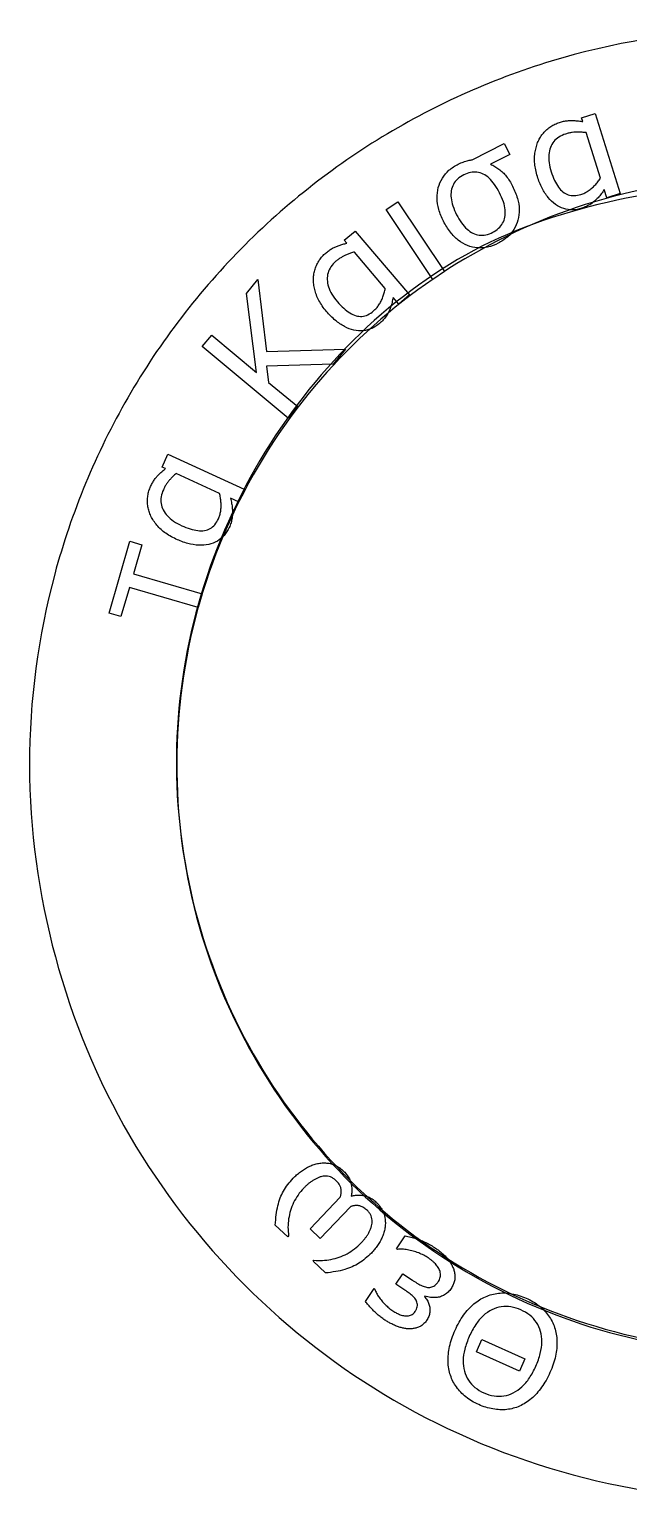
# Model space of a CAD drawing. Header units: millimetres. Extents: x 90.3 to 150.3, y 170.7 to 230.7.
# Drawn here: x 90.3 to 114.7, y 170.7 to 230.7 of the extents above; entities that cross this region are included whole.
import ezdxf

# ---------------------------------------------------------------- set-up
doc = ezdxf.new("R2010")
doc.units = ezdxf.units.MM
doc.layers.add('Layer_1', color=7, linetype='CONTINUOUS')

msp = doc.modelspace()

# ---------------------------------------------------------------- linework, layer by layer
at = {"layer": 'Layer_1', "color": 7}
for points in [[(112.86795, 226.890741), (112.81995, 227.042635), (113.36911, 227.216172), (114.40018, 223.953351)], [(113.59717, 224.583102), (113.0101, 226.44089)], [(108.35437, 225.335126), (109.66542, 226.000975), (109.89431, 225.550301), (109.10768, 225.150792)], [(114.40018, 223.953351), (113.85102, 223.779814), (113.74302, 224.121576)], [(103.2487, 221.931278), (103.14541, 222.052548), (103.58384, 222.425996), (105.80268, 219.821036)], [(104.81798, 220.088916), (103.55461, 221.572134)], [(105.80268, 219.821036), (105.36424, 219.447588), (105.13183, 219.720444)], [(95.858025, 212.736797), (95.713183, 212.803107), (95.952911, 213.326767), (99.06423, 211.902423)], [(98.05851, 211.729429), (96.286981, 212.540424)], [(99.06423, 211.902423), (98.824502, 211.378763), (98.498607, 211.527955)], [(101.05842, 183.79364), (101.05838, 183.79402)], [(103.39469, 182.6338), (102.15896, 181.34011), (101.74693, 181.73368), (102.98266, 183.02737)], [(103.42988, 183.08313), (103.44318, 183.07043)], [(100.87181, 181.44282), (100.83581, 181.40512), (100.33074, 181.88756)], [(105.30828, 180.89446), (105.27518, 180.91656), (105.62574, 181.44114)], [(102.37751, 179.93242), (101.87244, 180.41487), (101.90844, 180.45247)], [(105.52988, 179.29092), (105.24716, 179.47985), (105.52972, 179.90266), (105.93215, 179.63372)], [(104.00589, 178.76919), (104.35823, 179.29642), (104.39133, 179.27432)], [(106.4293, 178.98817), (106.4174, 178.97037)], [(108.23844, 177.34158), (108.23844, 177.34199)]]:
    msp.add_lwpolyline(points, dxfattribs=at)
for points in [[(113.59722, 224.583093)], [(109.47942, 223.985865)], [(110.00931, 224.254972)], [(107.23135, 220.776958), (106.75222, 220.457396), (104.85355, 223.304165), (105.33268, 223.623726)], [(103.19437, 217.607611), (102.69125, 217.002041), (99.97596, 216.912111), (100.05852, 216.254068), (101.24846, 215.26545), (100.86084, 214.798902), (97.352305, 217.713857), (97.739921, 218.180404), (99.570768, 216.659303), (99.155309, 219.884011), (99.625147, 220.449523), (99.972715, 217.512221)], [(104.81798, 220.088916)], [(98.058502, 211.729429)], [(94.889062, 209.632079), (94.543449, 208.443691), (97.343809, 207.629276), (97.18298, 207.076263), (94.382619, 207.890678), (94.037006, 206.70229), (93.551649, 206.843444), (94.403705, 209.773233)], [(108.75838, 177.21426), (110.51283, 176.43243), (110.28963, 175.93156), (108.53517, 176.71339)], [(107.47234, 175.75828)]]:
    msp.add_lwpolyline(points, close=True, dxfattribs=at)
for points, knots in [([(150.3086, 200.650652), (149.484047, 195.362126), (147.859398, 184.94193), (135.915997, 173.470518), (120.335817, 169.21864), (104.593948, 173.473937), (93.126017, 184.92855), (89.60462, 198.050841), (91.001079, 208.50122), (94.029281, 215.823045), (98.850487, 222.108675), (105.137087, 226.929445), (112.454622, 229.960343), (120.308469, 230.997237), (128.1631, 229.960359), (135.478291, 226.929378), (141.77354, 222.108924), (146.562536, 215.822113), (149.710293, 208.504675), (150.108613, 203.275901), (150.3086, 200.650652)], [0, 0, 0, 0, 15.685771, 30.906308, 46.592079, 62.277851, 77.498388, 93.184161, 101.037408, 108.825666, 116.678913, 124.53216, 132.320418, 140.173665, 148.026912, 155.81517, 163.668416, 171.521663, 179.309921, 187.163167, 187.163167, 187.163167, 187.163167]), ([(113.74302, 224.121576), (113.704158, 224.06179), (113.627961, 223.944569), (113.49561, 223.786094), (113.35347, 223.644586), (113.195713, 223.523577), (113.019635, 223.426348), (112.774014, 223.331318), (112.457889, 223.271676), (112.081208, 223.326163), (111.737165, 223.50416), (111.436587, 223.792383), (111.191276, 224.18482), (111.038413, 224.57459), (110.946216, 224.916078), (110.906244, 225.176374), (110.898813, 225.424706), (110.923569, 225.658971), (110.972032, 225.878633), (111.045194, 226.080918), (111.142971, 226.263777), (111.262094, 226.427139), (111.402583, 226.570394), (111.560896, 226.691369), (111.733091, 226.789554), (111.909516, 226.85798), (112.080547, 226.903672), (112.239908, 226.931462), (112.393855, 226.939406), (112.546878, 226.932122), (112.705176, 226.917134), (112.812688, 226.899701), (112.86795, 226.890741)], [0, 0, 0, 0, 0.213755, 0.419108, 0.618067, 0.814453, 1.013516, 1.219191, 1.60333, 1.964128, 2.33963, 2.746679, 3.198778, 3.717346, 3.997131, 4.258689, 4.505509, 4.740289, 4.963593, 5.178869, 5.383464, 5.583619, 5.783405, 5.983246, 6.179517, 6.376047, 6.549122, 6.709996, 6.860414, 7.010502, 7.169257, 7.337164, 7.337164, 7.337164, 7.337164]), ([(113.0101, 226.44089), (112.956222, 226.44644), (112.853391, 226.457032), (112.705618, 226.463142), (112.568903, 226.459956), (112.436849, 226.448392), (112.30394, 226.422872), (112.118225, 226.372448), (111.896, 226.276124), (111.678283, 226.085281), (111.537062, 225.834603), (111.472902, 225.53614), (111.48859, 225.196854), (111.576418, 224.843486), (111.70266, 224.507368), (111.86076, 224.226421), (112.045494, 224.016246), (112.27053, 223.887892), (112.530829, 223.857161), (112.759459, 223.903729), (112.950333, 223.979151), (113.098416, 224.064431), (113.238921, 224.171592), (113.368662, 224.29755), (113.490682, 224.433975), (113.561626, 224.533273), (113.59722, 224.583093)], [0, 0, 0, 0, 0.162465, 0.310078, 0.443331, 0.572512, 0.707277, 0.848649, 1.149837, 1.425008, 1.701557, 1.998118, 2.329145, 2.711553, 3.086347, 3.403449, 3.674166, 3.91613, 4.162334, 4.44296, 4.60746, 4.776704, 4.953808, 5.136174, 5.318477, 5.502037, 5.502037, 5.502037, 5.502037]), ([(110.00931, 224.254975), (110.082978, 224.092765), (110.221206, 223.788397), (110.300568, 223.31141), (110.249197, 222.872199), (110.08126, 222.482263), (109.798954, 222.157569), (109.425588, 221.917376), (109.00908, 221.756826), (108.571827, 221.719899), (108.155193, 221.821825), (107.773908, 222.045608), (107.443336, 222.388529), (107.180684, 222.819573), (106.987725, 223.286699), (106.907484, 223.759), (106.95824, 224.2005), (107.124302, 224.596959), (107.409974, 224.927682), (107.688546, 225.108593), (107.892863, 225.204519), (107.996524, 225.244634), (108.099857, 225.276039), (108.196446, 225.300779), (108.280248, 225.321138), (108.331426, 225.330796), (108.35437, 225.335126)], [0, 0, 0, 0, 0.532818, 0.999767, 1.430537, 1.842297, 2.25437, 2.701651, 3.161936, 3.581233, 3.99684, 4.428206, 4.890327, 5.41085, 5.934519, 6.398555, 6.831873, 7.250343, 7.668698, 8.123236, 8.234945, 8.3458, 8.45632, 8.558735, 8.644922, 8.714958, 8.714958, 8.714958, 8.714958]), ([(109.10768, 225.150792), (109.167058, 225.12327), (109.286813, 225.067761), (109.453245, 224.954804), (109.611364, 224.820476), (109.758216, 224.658928), (109.893687, 224.469379), (109.969815, 224.32821), (110.00931, 224.254972)], [0, 0, 0, 0, 0.196061, 0.395422, 0.601115, 0.817315, 1.048672, 1.298101, 1.298101, 1.298101, 1.298101]), ([(143.73969, 195.45609), (142.179975, 191.46835), (139.106805, 183.611144), (127.792147, 176.719343), (114.88777, 176.097111), (103.327642, 182.142993), (96.361368, 193.087582), (95.758988, 206.093165), (101.801322, 217.625656), (112.740297, 224.600756), (125.77244, 225.194665), (137.204817, 219.177097), (144.546777, 208.149209), (144.011405, 199.729378), (143.73969, 195.45609)], [0, 0, 0, 0, 12.548607, 24.725028, 37.273635, 49.822246, 61.99867, 74.547281, 87.095899, 99.272329, 111.820947, 124.369564, 136.545994, 149.094611, 149.094611, 149.094611, 149.094611]), ([(121.34184, 224.716832), (125.539838, 223.873275), (133.811324, 222.211181), (142.56319, 212.265168), (145.416789, 199.664891), (141.470157, 187.230533), (131.901527, 178.469585), (119.198135, 175.617951), (106.791614, 179.565897), (98.022952, 189.127467), (95.175057, 201.858487), (99.115987, 214.162118), (108.701413, 223.307513), (117.086292, 224.242368), (121.34184, 224.716832)], [0, 0, 0, 0, 12.548605, 24.725023, 37.273628, 49.822236, 61.998656, 74.547263, 87.095877, 99.272303, 111.820917, 124.369532, 136.545959, 149.094574, 149.094574, 149.094574, 149.094574]), ([(109.47942, 223.985861), (109.414589, 224.10391), (109.295213, 224.321275), (109.069742, 224.585736), (108.823653, 224.761207), (108.557032, 224.842563), (108.278323, 224.827675), (108.007355, 224.724103), (107.761669, 224.564445), (107.57959, 224.339809), (107.491523, 224.067785), (107.489896, 223.763543), (107.568183, 223.430957), (107.717098, 223.088651), (107.905843, 222.766113), (108.129216, 222.505454), (108.377127, 222.330273), (108.647661, 222.248184), (108.931045, 222.263045), (109.200464, 222.365204), (109.440652, 222.521588), (109.616334, 222.737882), (109.710522, 223.001541), (109.716972, 223.304685), (109.639612, 223.642264), (109.535676, 223.865201), (109.47942, 223.985865)], [0, 0, 0, 0, 0.403296, 0.742597, 1.033537, 1.298143, 1.562745, 1.855028, 2.159345, 2.432571, 2.7048, 3.000231, 3.334588, 3.722606, 4.11642, 4.452023, 4.744978, 5.014891, 5.284057, 5.580477, 5.870056, 6.134658, 6.401246, 6.694429, 7.032265, 7.430855, 7.430855, 7.430855, 7.430855]), ([(105.13183, 219.720444), (105.119287, 219.650251), (105.094694, 219.512622), (105.034398, 219.315146), (104.958451, 219.129509), (104.860181, 218.956668), (104.735776, 218.798616), (104.54645, 218.61554), (104.278403, 218.437652), (103.910187, 218.341354), (103.524005, 218.37154), (103.134999, 218.520175), (102.756376, 218.786314), (102.463959, 219.085946), (102.246217, 219.364698), (102.108161, 219.588958), (102.00474, 219.814851), (101.936431, 220.040301), (101.89567, 220.261515), (101.884313, 220.47634), (101.903562, 220.682815), (101.949762, 220.879609), (102.023231, 221.066305), (102.122092, 221.239278), (102.242531, 221.39671), (102.378459, 221.528361), (102.518254, 221.636973), (102.654263, 221.724552), (102.793004, 221.791736), (102.93681, 221.844542), (103.088475, 221.892295), (103.194303, 221.918043), (103.2487, 221.931278)], [0, 0, 0, 0, 0.213751, 0.419104, 0.618072, 0.814456, 1.013519, 1.219195, 1.603338, 1.964135, 2.339633, 2.746681, 3.198782, 3.717351, 3.997134, 4.258692, 4.505511, 4.740292, 4.963596, 5.178871, 5.383484, 5.583638, 5.783359, 5.983204, 6.179476, 6.376006, 6.54908, 6.709955, 6.860375, 7.010459, 7.169212, 7.33712, 7.33712, 7.33712, 7.33712]), ([(103.55461, 221.572134), (103.502814, 221.556293), (103.403957, 221.526059), (103.265442, 221.474217), (103.140723, 221.418122), (103.023577, 221.356083), (102.911057, 221.280887), (102.759548, 221.162241), (102.592294, 220.98706), (102.465932, 220.726573), (102.433322, 220.440705), (102.490291, 220.140786), (102.636676, 219.834308), (102.854978, 219.542889), (103.10201, 219.282339), (103.356926, 219.084995), (103.608855, 218.963211), (103.866093, 218.93248), (104.117853, 219.005402), (104.310375, 219.13722), (104.456893, 219.280936), (104.560151, 219.417092), (104.647916, 219.570462), (104.718461, 219.736962), (104.777821, 219.910103), (104.804563, 220.029175), (104.81798, 220.088916)], [0, 0, 0, 0, 0.162468, 0.310082, 0.443333, 0.572517, 0.707281, 0.848645, 1.149835, 1.425006, 1.701554, 1.998118, 2.329145, 2.711542, 3.086336, 3.403438, 3.674155, 3.916117, 4.162323, 4.442954, 4.607451, 4.776693, 4.953798, 5.136166, 5.31847, 5.502032, 5.502032, 5.502032, 5.502032]), ([(98.498607, 211.527955), (98.51687, 211.459027), (98.552678, 211.323881), (98.581405, 211.119416), (98.590987, 210.919074), (98.574877, 210.720905), (98.528853, 210.525104), (98.434553, 210.279201), (98.266696, 210.004762), (97.973585, 209.761982), (97.610778, 209.626267), (97.195391, 209.596732), (96.739798, 209.678094), (96.348202, 209.826218), (96.033114, 209.986949), (95.813271, 210.131935), (95.624132, 210.293026), (95.467019, 210.468547), (95.336637, 210.651851), (95.235706, 210.841811), (95.165706, 211.036998), (95.124476, 211.234931), (95.112495, 211.435219), (95.128979, 211.633778), (95.171692, 211.827346), (95.239323, 212.004079), (95.320178, 212.161567), (95.406484, 212.298387), (95.503877, 212.417875), (95.611933, 212.526468), (95.729248, 212.6338), (95.814305, 212.701829), (95.858025, 212.736797)], [0, 0, 0, 0, 0.213755, 0.419108, 0.618068, 0.814453, 1.013515, 1.219191, 1.60333, 1.964127, 2.339627, 2.746674, 3.198775, 3.717345, 3.997129, 4.258687, 4.505506, 4.740287, 4.96359, 5.178864, 5.383462, 5.583616, 5.7834, 5.983242, 6.179513, 6.376048, 6.549124, 6.709999, 6.860416, 7.010503, 7.169257, 7.337165, 7.337165, 7.337165, 7.337165]), ([(96.286981, 212.540424), (96.246719, 212.504193), (96.169875, 212.435042), (96.066207, 212.329557), (95.976842, 212.226041), (95.896852, 212.120335), (95.826611, 212.004659), (95.739374, 211.833131), (95.661738, 211.603708), (95.657189, 211.314226), (95.748341, 211.041326), (95.92662, 210.793511), (96.188735, 210.577514), (96.509684, 210.405545), (96.843634, 210.273678), (97.158041, 210.202437), (97.437834, 210.198429), (97.683989, 210.279199), (97.881408, 210.451614), (98.000257, 210.652399), (98.072381, 210.844543), (98.108486, 211.011567), (98.123273, 211.187653), (98.116921, 211.368369), (98.097614, 211.550383), (98.071569, 211.66961), (98.058502, 211.729429)], [0, 0, 0, 0, 0.162467, 0.310082, 0.443335, 0.572518, 0.707282, 0.848645, 1.149836, 1.425007, 1.701553, 1.998115, 2.329142, 2.711544, 3.086338, 3.40344, 3.674157, 3.916121, 4.162327, 4.442956, 4.607451, 4.776693, 4.953797, 5.136165, 5.31847, 5.502033, 5.502033, 5.502033, 5.502033]), ([(101.05838, 183.79402), (101.104796, 183.84032), (101.198106, 183.933397), (101.353247, 184.058635), (101.517128, 184.172137), (101.687364, 184.270963), (101.863964, 184.345581), (102.04714, 184.39785), (102.235023, 184.42385), (102.424227, 184.421573), (102.609255, 184.391575), (102.790304, 184.325042), (102.965256, 184.217911), (103.123647, 184.085932), (103.258357, 183.935931), (103.356023, 183.771915), (103.420808, 183.594799), (103.453677, 183.415816), (103.461897, 183.24325), (103.440325, 183.135367), (103.42988, 183.08313)], [0, 0, 0, 0, 0.196567, 0.395165, 0.597101, 0.794281, 0.984546, 1.170709, 1.364249, 1.551374, 1.736441, 1.923941, 2.126082, 2.348854, 2.540532, 2.728071, 2.9179, 3.103035, 3.272721, 3.432008, 3.432008, 3.432008, 3.432008]), ([(100.33074, 181.88756), (100.340642, 182.028662), (100.359273, 182.294146), (100.425772, 182.66424), (100.523015, 182.987664), (100.660875, 183.276081), (100.836965, 183.546831), (100.983338, 183.709962), (101.05842, 183.79364)], [0, 0, 0, 0, 0.424103, 0.797954, 1.125685, 1.43407, 1.753925, 2.090782, 2.090782, 2.090782, 2.090782]), ([(102.98266, 183.02737), (102.986287, 183.040751), (102.993948, 183.069009), (103.004218, 183.114112), (103.014967, 183.163065), (103.02279, 183.215117), (103.024285, 183.268935), (103.020063, 183.325525), (103.008738, 183.38382), (102.991314, 183.442837), (102.967908, 183.503385), (102.928514, 183.566653), (102.870656, 183.635674), (102.79307, 183.715523), (102.697854, 183.794376), (102.584383, 183.853212), (102.465184, 183.882419), (102.344066, 183.884104), (102.22235, 183.867644), (102.103765, 183.831398), (101.990834, 183.778932), (101.881896, 183.718815), (101.777594, 183.648512), (101.677159, 183.570114), (101.579978, 183.48469), (101.432277, 183.338251), (101.251658, 183.119702), (101.069895, 182.812355), (100.944135, 182.483315), (100.867303, 182.14213), (100.837756, 181.792199), (100.860401, 181.559871), (100.87181, 181.44282)], [0, 0, 0, 0, 0.041587, 0.087826, 0.138748, 0.191944, 0.245453, 0.299903, 0.361882, 0.423184, 0.484407, 0.555991, 0.645536, 0.754179, 0.889836, 1.014541, 1.134231, 1.254483, 1.375842, 1.501437, 1.624813, 1.748841, 1.87438, 2.001703, 2.130855, 2.262296, 2.625455, 2.977915, 3.328745, 3.677591, 4.02447, 4.376691, 4.376691, 4.376691, 4.376691]), ([(103.44318, 183.07043), (103.495456, 183.083123), (103.601669, 183.108913), (103.770136, 183.113149), (103.943778, 183.095308), (104.119114, 183.045469), (104.286518, 182.954603), (104.443237, 182.82536), (104.584098, 182.670932), (104.6985, 182.497695), (104.77463, 182.316022), (104.812513, 182.130127), (104.824133, 181.944139), (104.805314, 181.758774), (104.761565, 181.57578), (104.695735, 181.395507), (104.608203, 181.219897), (104.500525, 181.052987), (104.381467, 180.89345), (104.219151, 180.710405), (104.010627, 180.515268), (103.749752, 180.325528), (103.467565, 180.174965), (103.149049, 180.062895), (102.782353, 179.979546), (102.518007, 179.948775), (102.37751, 179.93242)], [0, 0, 0, 0, 0.160983, 0.327081, 0.502384, 0.683393, 0.869949, 1.06944, 1.290221, 1.494812, 1.68929, 1.877162, 2.0614, 2.246351, 2.433854, 2.624526, 2.820907, 3.021169, 3.219644, 3.417562, 3.754419, 4.074272, 4.382654, 4.71039, 5.084242, 5.508341, 5.508341, 5.508341, 5.508341]), ([(101.90844, 180.45247), (102.024854, 180.446752), (102.256692, 180.435364), (102.603781, 180.480686), (102.942416, 180.569242), (103.265709, 180.71147), (103.565345, 180.907477), (103.775472, 181.09928), (103.915634, 181.252327), (103.996484, 181.348946), (104.071039, 181.445301), (104.136637, 181.548858), (104.191975, 181.664528), (104.237872, 181.785113), (104.270599, 181.907435), (104.281698, 182.027542), (104.277288, 182.147988), (104.243459, 182.266682), (104.179349, 182.378845), (104.098079, 182.469014), (104.01664, 182.540504), (103.94466, 182.593142), (103.873998, 182.632537), (103.80597, 182.658475), (103.74329, 182.676902), (103.684006, 182.684634), (103.627688, 182.68637), (103.572482, 182.6826), (103.520416, 182.671684), (103.472424, 182.660595), (103.430532, 182.648548), (103.405912, 182.638417), (103.39469, 182.6338)], [0, 0, 0, 0, 0.349062, 0.695151, 1.045116, 1.396258, 1.749712, 2.114575, 2.246331, 2.372196, 2.492441, 2.611597, 2.739158, 2.876415, 2.998346, 3.117641, 3.237084, 3.357933, 3.483914, 3.621283, 3.720074, 3.808742, 3.888336, 3.961911, 4.02678, 4.083835, 4.140705, 4.195657, 4.249347, 4.300055, 4.343495, 4.379877, 4.379877, 4.379877, 4.379877]), ([(105.62574, 181.44114), (105.702634, 181.426673), (105.853499, 181.39829), (106.0715, 181.337115), (106.278956, 181.262187), (106.479216, 181.171342), (106.67647, 181.064955), (106.851265, 180.956298), (107.002939, 180.848099), (107.130539, 180.742607), (107.253433, 180.628751), (107.366877, 180.505128), (107.464647, 180.370423), (107.545662, 180.228783), (107.608666, 180.081541), (107.646488, 179.929027), (107.663748, 179.772592), (107.645727, 179.611607), (107.590044, 179.450356), (107.501594, 179.293339), (107.385256, 179.149076), (107.238602, 179.035423), (107.068739, 178.956444), (106.873471, 178.921588), (106.655363, 178.930656), (106.507748, 178.968212), (106.4293, 178.98817)], [0, 0, 0, 0, 0.234638, 0.460359, 0.678383, 0.895777, 1.119415, 1.350306, 1.512758, 1.677973, 1.846636, 2.015044, 2.180456, 2.344858, 2.503741, 2.659184, 2.81473, 2.973517, 3.140726, 3.323077, 3.511932, 3.692763, 3.874902, 4.068429, 4.282101, 4.524442, 4.524442, 4.524442, 4.524442]), ([(105.93215, 179.63372), (105.966285, 179.61128), (106.032307, 179.567876), (106.13028, 179.508499), (106.223783, 179.456372), (106.313596, 179.409832), (106.40425, 179.37568), (106.493837, 179.350615), (106.583637, 179.340609), (106.671951, 179.349607), (106.758571, 179.374897), (106.840546, 179.423193), (106.915949, 179.493203), (106.980807, 179.577334), (107.032322, 179.668259), (107.062664, 179.76131), (107.070493, 179.854751), (107.060626, 179.945941), (107.036525, 180.034455), (106.998084, 180.116422), (106.949023, 180.193482), (106.891168, 180.267612), (106.822765, 180.341315), (106.744986, 180.413177), (106.65961, 180.48248), (106.541202, 180.566829), (106.382122, 180.659993), (106.175243, 180.752752), (105.953585, 180.828975), (105.729184, 180.883427), (105.512591, 180.910046), (105.374534, 180.899514), (105.30828, 180.89446)], [0, 0, 0, 0, 0.122545, 0.237025, 0.343562, 0.443744, 0.540105, 0.633647, 0.72227, 0.809349, 0.898344, 0.990903, 1.091952, 1.205254, 1.308427, 1.404088, 1.496395, 1.587515, 1.678007, 1.770345, 1.857954, 1.951597, 2.052067, 2.159283, 2.269021, 2.381742, 2.59517, 2.820792, 3.060881, 3.297288, 3.512878, 3.711806, 3.711806, 3.711806, 3.711806]), ([(106.4174, 178.97037), (106.455942, 178.922202), (106.530897, 178.828526), (106.604004, 178.665272), (106.639869, 178.495544), (106.637137, 178.322864), (106.591486, 178.153491), (106.507938, 177.999273), (106.401353, 177.865893), (106.275674, 177.763412), (106.133285, 177.700742), (105.985205, 177.667395), (105.835253, 177.651683), (105.685443, 177.657853), (105.535728, 177.683885), (105.384189, 177.724784), (105.231765, 177.781655), (105.081353, 177.85003), (104.935996, 177.927163), (104.788507, 178.019152), (104.641537, 178.124124), (104.497458, 178.240304), (104.368499, 178.363223), (104.245607, 178.490504), (104.124317, 178.625438), (104.04589, 178.720637), (104.00589, 178.76919)], [0, 0, 0, 0, 0.184463, 0.358733, 0.530832, 0.701353, 0.871854, 1.051838, 1.223796, 1.381389, 1.533176, 1.68588, 1.835322, 1.984303, 2.134057, 2.290347, 2.454549, 2.621528, 2.785726, 2.947843, 3.142628, 3.327253, 3.502573, 3.676689, 3.857981, 4.046688, 4.046688, 4.046688, 4.046688]), ([(104.39133, 179.27432), (104.41236, 179.219933), (104.455773, 179.107661), (104.553192, 178.947164), (104.673176, 178.790783), (104.811051, 178.641787), (104.963056, 178.505621), (105.096415, 178.40715), (105.203045, 178.339154), (105.277804, 178.296406), (105.352475, 178.259052), (105.429156, 178.225261), (105.512836, 178.200927), (105.596825, 178.185195), (105.679831, 178.17535), (105.760656, 178.183522), (105.840819, 178.203771), (105.917, 178.239088), (105.983545, 178.291766), (106.042991, 178.366558), (106.092517, 178.455287), (106.125422, 178.553864), (106.129593, 178.649314), (106.109983, 178.739287), (106.072449, 178.825607), (106.017237, 178.904835), (105.950947, 178.978214), (105.877418, 179.047116), (105.795714, 179.111186), (105.707674, 179.170219), (105.619348, 179.231011), (105.559764, 179.270909), (105.52988, 179.29092)], [0, 0, 0, 0, 0.174651, 0.360533, 0.560635, 0.765386, 0.968575, 1.172005, 1.261887, 1.347881, 1.430209, 1.512328, 1.59889, 1.690869, 1.7687, 1.848597, 1.932979, 2.015873, 2.098542, 2.185077, 2.300863, 2.402, 2.493942, 2.583717, 2.676054, 2.77454, 2.871964, 2.972351, 3.076479, 3.183046, 3.290274, 3.398167, 3.398167, 3.398167, 3.398167]), ([(107.47233, 175.75828), (107.447171, 175.847788), (107.39602, 176.02977), (107.371179, 176.319832), (107.383503, 176.62364), (107.433669, 176.941411), (107.52665, 177.270214), (107.657301, 177.601109), (107.816345, 177.919776), (108.000118, 178.209326), (108.204399, 178.45893), (108.422502, 178.670297), (108.653331, 178.841419), (108.899448, 178.97139), (109.157611, 179.062993), (109.42719, 179.114861), (109.703569, 179.125077), (109.98687, 179.094604), (110.276944, 179.021337), (110.565347, 178.910309), (110.840693, 178.769742), (111.088268, 178.60154), (111.302762, 178.409603), (111.481782, 178.195312), (111.624225, 177.96136), (111.728992, 177.708611), (111.79585, 177.438143), (111.823576, 177.15093), (111.814129, 176.848306), (111.761563, 176.531993), (111.667934, 176.20365), (111.537208, 175.873833), (111.37974, 175.557072), (111.199471, 175.270613), (110.998839, 175.021317), (110.780739, 174.808287), (110.545182, 174.633124), (110.297886, 174.498154), (110.038853, 174.40588), (109.769837, 174.356538), (109.489417, 174.348204), (109.20223, 174.380115), (108.912556, 174.451053), (108.62574, 174.560649), (108.351858, 174.700967), (108.10314, 174.870006), (107.891393, 175.064463), (107.71298, 175.276856), (107.568524, 175.507805), (107.504342, 175.674944), (107.47234, 175.75828)], [0, 0, 0, 0, 0.278413, 0.566053, 0.868628, 1.189075, 1.528737, 1.891629, 2.254872, 2.595694, 2.918227, 3.220235, 3.504708, 3.777213, 4.052169, 4.323549, 4.597559, 4.878825, 5.17548, 5.492506, 5.804116, 6.10095, 6.387921, 6.664821, 6.935616, 7.206489, 7.482452, 7.768317, 8.06951, 8.388207, 8.72772, 9.091945, 9.451079, 9.78756, 10.105264, 10.408912, 10.699721, 10.983211, 11.250939, 11.521154, 11.800349, 12.089587, 12.385417, 12.692618, 13.008668, 13.306692, 13.591931, 13.868226, 14.137021, 14.404322, 14.404322, 14.404322, 14.404322]), ([(108.23844, 177.34199), (108.170343, 177.171729), (108.043258, 176.853984), (107.972036, 176.369719), (108.022595, 175.932574), (108.18792, 175.551513), (108.468663, 175.24342), (108.835788, 175.029506), (109.240843, 174.89922), (109.659535, 174.895333), (110.054288, 175.026537), (110.412441, 175.282727), (110.720736, 175.660979), (110.967472, 176.127664), (111.149534, 176.624249), (111.223167, 177.11014), (111.169061, 177.548467), (110.997805, 177.925699), (110.717851, 178.230064), (110.355124, 178.441509), (109.955678, 178.569753), (109.542873, 178.574062), (109.149106, 178.447417), (108.787861, 178.195033), (108.47265, 177.816647), (108.320238, 177.507497), (108.23844, 177.34158)], [0, 0, 0, 0, 0.54878, 1.024145, 1.451747, 1.85301, 2.249797, 2.680343, 3.114272, 3.51293, 3.914708, 4.341428, 4.816506, 5.365258, 5.91884, 6.396734, 6.825524, 7.225169, 7.619787, 8.045822, 8.4715, 8.865179, 9.263621, 9.69241, 10.170305, 10.723887, 10.723887, 10.723887, 10.723887])]:
    msp.add_open_spline(points, degree=3, knots=knots, dxfattribs=at)

doc.saveas('drawing.dxf')
